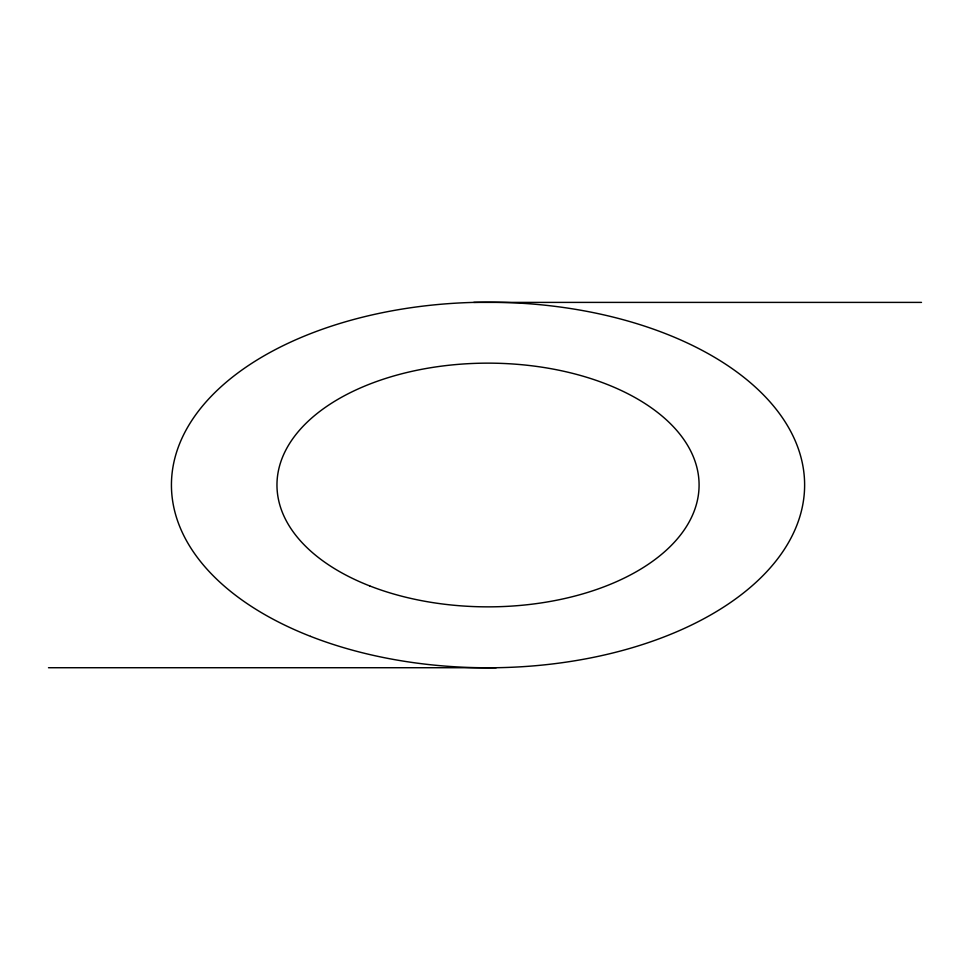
<?xml version="1.0" encoding="UTF-8"?>
<svg xmlns="http://www.w3.org/2000/svg" width="970" height="970" viewBox="0 0 970 970"><rect width="100%" height="100%" fill="white"/><g stroke="black" fill="none" stroke-linecap="round" stroke-linejoin="round"><path stroke-width="1.45" d="M473.772 302.397L921.5 302.397M48.5 667.724L496.228 667.724M310.57 636.369A316.596 182.784 0 0 0 803.815 498.034A316.596 182.784 0 0 0 349.697 320.585A316.596 182.784 0 0 0 310.57 636.369M369.728 585.916A211.06 121.856 0 0 0 698.545 493.694A211.06 121.856 0 0 0 395.808 375.39A211.06 121.856 0 0 0 369.728 585.916"/></g></svg>
